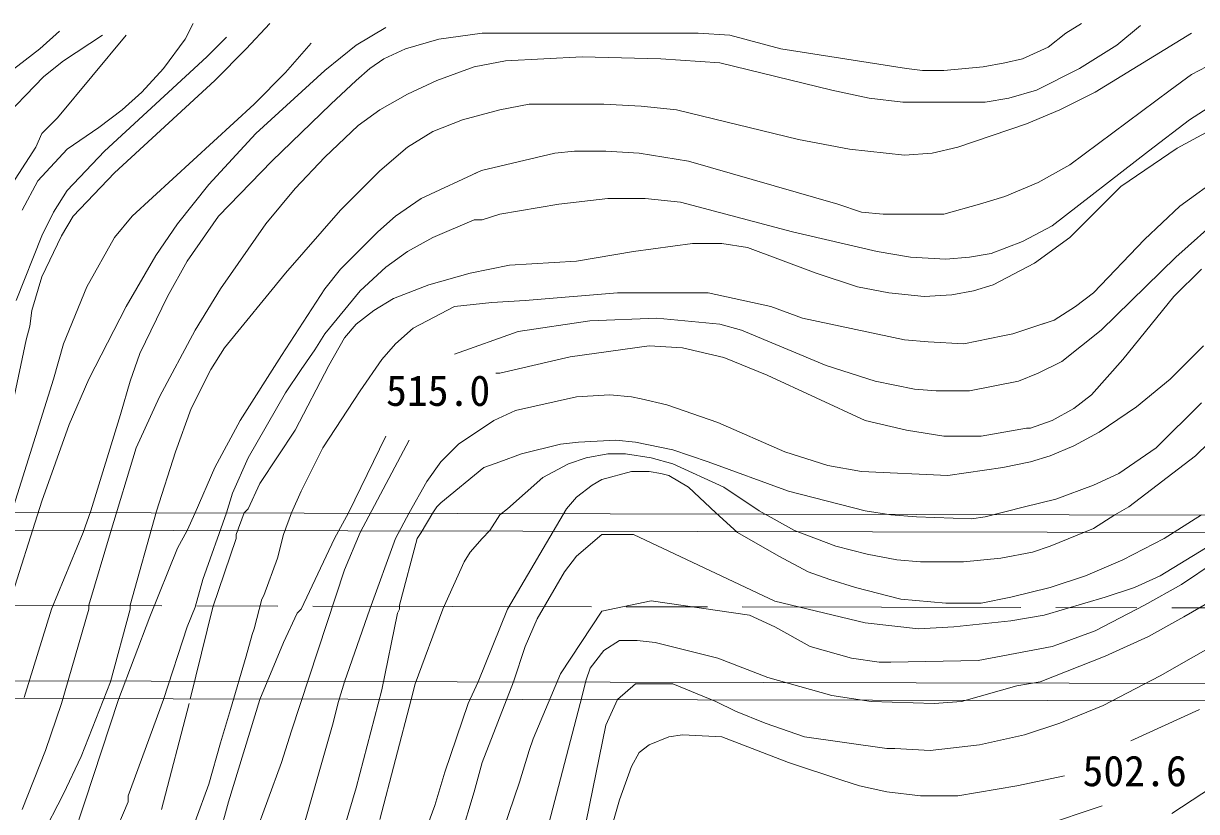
# Model space of a CAD drawing. Units: millimetres, scale not verified. Extents: x 40000 to 680000, y 20000 to 380000.
# Drawn here: x 91526 to 142054, y 269974 to 303925 of the extents above; entities that cross this region are included whole.
import ezdxf
from ezdxf.enums import TextEntityAlignment as Align

# ---------------------------------------------------------------- set-up
doc = ezdxf.new("R2010")
doc.units = ezdxf.units.MM
doc.header["$LTSCALE"] = 1000
doc.linetypes.add('CHAIN', pattern=[18.5, 12, -1.5, 3.5, -1.5])
doc.layers.add('M-BGD', color=7, linetype='Continuous', lineweight=13)
doc.layers.add('M-BMK', color=2, linetype='CHAIN', lineweight=13)
doc.styles.add('ＭＳ ゴシック', font='')
doc.styles.get('ＭＳ ゴシック').set_extended_font_data('MS Gothic')

msp = doc.modelspace()

# ---------------------------------------------------------------- linework, layer by layer
at = {"layer": 'M-BGD'}
for p, q in [((98494, 303248), (98832, 303925)), ((101118, 302825), (102134, 303925)), ((105860, 302994), (107130, 303756)), ((136424, 303502), (137102, 303925)), ((138626, 302994), (139642, 303841)), ((92228, 302825), (93075, 303587)), ((92990, 299861), (95954, 303417)), ((93244, 302317), (94938, 303417)), ((97562, 301978), (98494, 303248)), ((99425, 302486), (100272, 303333)), ((107976, 302825), (109416, 303248)), ((109416, 303248), (111278, 303502)), ((111278, 303502), (117967, 303502)), ((117967, 303502), (120592, 303502)), ((120592, 303502), (121946, 303417)), ((121946, 303417), (124148, 302825)), ((135662, 302909), (136424, 303502)), ((137694, 300962), (141843, 303502)), ((90450, 301470), (92228, 302825)), ((99764, 301470), (101118, 302825)), ((102812, 301809), (103912, 303079)), ((104505, 301893), (105860, 302994)), ((107045, 302401), (107976, 302825)), ((124148, 302825), (129566, 301978)), ((134562, 302401), (135662, 302909)), ((137017, 301978), (138626, 302994)), ((92398, 301639), (93244, 302317)), ((95022, 298422), (99425, 302486)), ((106452, 301978), (107045, 302401)), ((110940, 302063), (112294, 302317)), ((112294, 302317), (115596, 302486)), ((115596, 302486), (118983, 302401)), ((118983, 302401), (121523, 302232)), ((121523, 302232), (126349, 301047)), ((132868, 302063), (133800, 302232)), ((133800, 302232), (134562, 302401)), ((141843, 301724), (143452, 302571)), ((96631, 300962), (97562, 301978)), ((101457, 300454), (102812, 301809)), ((101542, 299184), (104505, 301893)), ((105860, 301470), (106452, 301978)), ((109331, 301470), (110940, 302063)), ((129566, 301978), (130244, 301893)), ((130244, 301893), (131175, 301893)), ((131175, 301893), (132868, 302063)), ((135154, 301047), (137017, 301978)), ((140912, 301047), (141843, 301724)), ((90196, 299353), (92398, 301639)), ((95446, 297491), (99764, 301470)), ((104759, 300454), (105860, 301470)), ((108061, 300877), (109331, 301470)), ((95784, 300200), (96631, 300962)), ((106876, 300200), (108061, 300877)), ((126349, 301047), (127958, 300708)), ((127958, 300708), (129397, 300539)), ((132953, 300539), (133969, 300708)), ((133969, 300708), (135154, 301047)), ((136170, 300200), (137694, 300962)), ((136594, 297829), (140912, 301047)), ((141758, 299777), (143198, 300708)), ((94768, 299438), (95784, 300200)), ((96208, 295628), (101457, 300454)), ((102219, 297999), (104759, 300454)), ((105944, 299523), (106876, 300200)), ((112040, 300200), (110432, 299777)), ((113310, 300454), (112040, 300200)), ((113310, 300454), (116528, 300454)), ((116528, 300454), (118136, 300369)), ((118136, 300369), (119660, 300200)), ((119660, 300200), (124910, 298930)), ((129397, 300539), (132022, 300539)), ((132022, 300539), (132953, 300539)), ((134731, 299607), (136170, 300200)), ((144552, 300369), (141219, 298558)), ((92313, 299184), (92990, 299861)), ((110432, 299777), (109162, 299269)), ((139980, 298422), (141758, 299777)), ((92059, 298591), (92313, 299184)), ((93414, 298507), (94768, 299438)), ((99510, 296983), (101542, 299184)), ((104505, 298168), (105944, 299523)), ((109162, 299269), (108061, 298591)), ((131768, 298591), (134731, 299607)), ((124910, 298930), (127111, 298507)), ((89688, 294951), (92059, 298591)), ((92144, 297152), (93414, 298507)), ((93414, 296729), (95022, 298422)), ((103235, 296813), (104505, 298168)), ((108061, 298591), (106876, 297575)), ((111252, 297589), (114411, 298337)), ((114411, 298337), (115258, 298422)), ((115258, 298422), (116612, 298422)), ((116612, 298422), (118052, 298337)), ((118052, 298337), (120168, 297999)), ((127111, 298507), (129482, 298253)), ((129482, 298253), (130667, 298337)), ((130667, 298337), (131768, 298591)), ((135832, 295205), (139980, 298422)), ((141219, 298558), (138795, 296898)), ((99933, 295628), (102219, 297999)), ((126603, 296136), (120168, 297999)), ((135239, 297067), (136594, 297829)), ((141335, 296051), (143536, 297660)), ((91466, 295882), (92144, 297152)), ((93668, 295628), (95446, 297491)), ((106876, 297575), (105182, 295882)), ((108654, 296390), (111252, 297589)), ((110855, 297406), (111024, 297491)), ((92821, 295797), (93414, 296729)), ((98155, 295289), (99510, 296983)), ((101965, 295289), (103235, 296813)), ((133800, 296475), (135239, 297067)), ((138795, 296898), (136594, 294697)), ((141166, 293850), (144637, 296983)), ((107553, 295628), (108654, 296390)), ((112040, 295713), (114580, 296136)), ((114580, 296136), (116697, 296390)), ((116697, 296390), (118306, 296390)), ((118306, 296390), (119830, 296221)), ((119830, 296221), (124656, 294951)), ((127619, 295797), (126603, 296136)), ((131175, 295713), (132699, 296136)), ((132699, 296136), (133800, 296475)), ((92313, 294781), (92821, 295797)), ((93160, 294781), (93668, 295628)), ((95446, 294697), (96208, 295628)), ((98578, 293681), (99933, 295628)), ((105182, 295882), (102812, 293173)), ((106791, 294951), (107553, 295628)), ((111278, 295459), (112040, 295713)), ((128550, 295713), (127619, 295797)), ((128550, 295713), (131175, 295713)), ((139811, 294612), (141335, 296051)), ((97224, 293935), (98155, 295289)), ((100018, 292495), (101965, 295289)), ((109162, 294697), (110940, 295459)), ((110940, 295459), (111278, 295459)), ((134562, 294527), (135832, 295205)), ((91212, 291987), (92313, 294781)), ((92313, 293003), (93160, 294781)), ((94260, 292580), (95446, 294697)), ((105182, 293342), (106791, 294951)), ((108061, 294104), (109162, 294697)), ((124656, 294951), (128296, 294104)), ((136594, 294697), (135070, 293596)), ((137610, 292326), (139811, 294612)), ((107130, 293427), (108061, 294104)), ((117798, 294104), (115342, 293681)), ((120338, 294443), (117798, 294104)), ((121608, 294443), (120338, 294443)), ((122708, 294273), (121608, 294443)), ((125672, 293173), (122708, 294273)), ((128296, 294104), (129736, 293850)), ((133207, 294019), (134562, 294527)), ((95954, 291733), (97224, 293935)), ((97732, 292157), (98578, 293681)), ((115342, 293681), (112464, 293511)), ((129736, 293850), (131260, 293765)), ((131260, 293765), (132276, 293850)), ((132276, 293850), (133207, 294019)), ((135070, 293596), (133292, 292665)), ((137948, 290717), (141166, 293850)), ((102812, 293173), (100187, 289955)), ((104505, 292495), (105182, 293342)), ((106029, 292411), (107130, 293427)), ((110770, 293173), (108992, 292665)), ((112464, 293511), (110770, 293173)), ((127450, 292580), (125672, 293173)), ((141081, 292157), (142266, 293342)), ((91890, 291564), (92313, 293003)), ((93244, 290125), (94260, 292580)), ((108992, 292665), (107468, 292072)), ((128804, 292326), (127450, 292580)), ((133292, 292665), (132445, 292411)), ((96546, 289701), (97732, 292157)), ((98917, 290717), (100018, 292495)), ((102642, 289617), (104505, 292495)), ((104505, 290548), (106029, 292411)), ((107468, 292072), (106622, 291564)), ((117120, 292326), (113141, 291987)), ((121015, 292326), (117120, 292326)), ((123724, 291733), (121015, 292326)), ((130328, 292157), (128804, 292326)), ((131514, 292241), (130328, 292157)), ((132445, 292411), (131514, 292241)), ((136848, 291733), (137610, 292326)), ((138880, 289447), (141081, 292157)), ((91805, 290887), (91890, 291564)), ((94345, 288601), (95954, 291733)), ((106622, 291564), (105860, 290971)), ((108315, 290802), (110093, 291733)), ((110093, 291733), (111702, 291903)), ((111702, 291903), (113141, 291987)), ((125079, 291225), (123724, 291733)), ((135916, 291141), (136848, 291733)), ((115921, 291110), (112828, 290650)), ((118814, 291225), (115921, 291110)), ((118814, 291225), (121523, 290971)), ((129482, 290294), (125079, 291225)), ((135408, 290971), (135916, 291141)), ((91805, 290887), (91636, 290294)), ((97393, 287839), (98917, 290717)), ((104082, 289871), (104505, 290548)), ((105860, 290971), (105352, 290379)), ((107553, 290125), (108315, 290802)), ((112828, 290650), (110098, 289684)), ((122454, 290717), (121523, 290971)), ((126095, 289193), (122454, 290717)), ((133715, 290463), (134138, 290548)), ((134138, 290548), (135527, 291011)), ((136255, 289363), (137948, 290717)), ((91636, 290294), (90450, 284706)), ((92821, 288601), (93244, 290125)), ((105352, 290379), (104674, 289193)), ((106960, 289447), (107553, 290125)), ((115075, 289563), (118475, 290040)), ((118475, 290040), (119914, 289955)), ((130498, 290209), (129482, 290294)), ((130498, 290209), (132037, 290126)), ((132037, 290126), (133715, 290463)), ((140912, 288601), (142351, 290040)), ((96123, 288516), (96546, 289701)), ((100187, 289955), (99594, 289024)), ((100864, 286823), (102642, 289617)), ((103489, 289024), (104082, 289871)), ((112040, 288855), (115075, 289563)), ((121692, 289532), (119914, 289955)), ((123555, 288770), (121692, 289532)), ((99594, 289024), (98748, 287331)), ((102812, 288008), (103489, 289024)), ((104674, 289193), (103235, 286399)), ((106029, 288093), (106960, 289447)), ((128212, 288516), (126095, 289193)), ((135239, 288855), (136255, 289363)), ((137525, 287923), (138880, 289447)), ((146076, 289278), (142012, 285299)), ((91043, 282928), (92821, 288601)), ((93498, 286653), (94345, 288601)), ((95700, 287077), (96123, 288516)), ((111871, 288855), (112040, 288855)), ((127788, 286823), (123555, 288770)), ((129905, 288177), (128212, 288516)), ((132276, 288093), (134392, 288516)), ((134392, 288516), (135239, 288855)), ((139472, 287415), (140912, 288601)), ((104420, 285637), (106029, 288093)), ((129905, 288177), (130836, 288093)), ((130836, 288093), (131006, 288093)), ((131006, 288093), (132276, 288093)), ((96377, 285637), (97393, 287839)), ((101203, 285214), (102812, 288008)), ((112718, 287246), (115342, 287839)), ((115342, 287839), (116782, 287923)), ((116782, 287923), (117713, 287839)), ((118136, 287754), (117713, 287839)), ((119237, 287500), (118136, 287754)), ((136763, 287331), (137525, 287923)), ((142266, 287585), (140319, 285637)), ((94430, 282928), (95700, 287077)), ((98748, 287331), (98070, 285468)), ((111786, 286823), (112718, 287246)), ((121438, 286738), (119237, 287500)), ((135832, 286823), (136763, 287331)), ((137864, 286315), (139472, 287415)), ((92313, 283351), (93498, 286653)), ((99764, 284791), (100864, 286823)), ((110262, 285807), (111786, 286823)), ((124317, 285468), (121438, 286738)), ((129566, 286399), (127788, 286823)), ((134900, 286484), (135832, 286823)), ((103235, 286399), (101711, 284113)), ((105521, 282843), (107130, 286145)), ((131175, 286145), (129566, 286399)), ((131175, 286145), (132530, 286145)), ((132530, 286145), (132784, 286145)), ((132784, 286145), (134731, 286484)), ((134731, 286484), (134900, 286484)), ((136763, 285722), (137864, 286315)), ((95276, 281997), (96377, 285637)), ((103489, 283775), (104420, 285637)), ((106029, 281997), (108146, 285976)), ((109500, 285045), (110262, 285807)), ((112972, 285383), (114665, 285807)), ((114665, 285807), (115427, 285891)), ((115427, 285891), (117036, 285976)), ((117036, 285976), (117882, 285891)), ((117882, 285891), (119491, 285553)), ((119491, 285553), (121015, 285045)), ((135747, 285299), (136763, 285722)), ((140319, 285637), (138710, 284537)), ((98070, 285468), (97254, 282918)), ((100526, 283690), (101203, 285214)), ((108908, 284198), (109500, 285045)), ((111363, 284791), (112040, 285045)), ((112040, 285045), (112972, 285383)), ((115766, 285214), (115004, 284960)), ((116697, 285383), (115766, 285214)), ((117459, 285383), (116697, 285383)), ((118560, 285214), (117459, 285383)), ((119491, 284960), (118560, 285214)), ((121015, 285045), (124486, 283775)), ((126180, 284875), (124317, 285468)), ((133715, 284791), (134900, 285045)), ((134900, 285045), (135747, 285299)), ((142012, 285299), (139134, 283097)), ((98917, 282843), (99764, 284791)), ((109500, 283267), (111363, 284791)), ((115004, 284960), (113903, 284367)), ((117713, 284621), (116443, 284283)), ((118475, 284621), (117713, 284621)), ((118983, 284537), (118475, 284621)), ((119322, 284452), (118983, 284537)), ((121692, 283944), (119491, 284960)), ((127619, 284621), (126180, 284875)), ((131344, 284452), (127619, 284621)), ((131344, 284452), (133715, 284791)), ((138710, 284537), (137610, 284029)), ((101711, 284113), (101203, 283013)), ((108146, 282843), (108908, 284198)), ((113903, 284367), (112379, 283013)), ((116020, 284029), (115342, 283521)), ((116443, 284283), (116020, 284029)), ((120168, 283944), (119322, 284452)), ((137610, 284029), (136001, 283436)), ((100272, 282843), (100526, 283690)), ((103066, 282843), (103489, 283775)), ((115342, 283521), (114919, 283013)), ((121354, 282843), (120168, 283944)), ((123216, 282928), (121692, 283944)), ((124486, 283775), (127788, 282928)), ((90874, 278779), (92313, 283351)), ((101203, 283013), (101034, 282843)), ((109162, 282843), (109331, 283097)), ((109331, 283097), (109500, 283267)), ((112379, 283013), (112040, 282759)), ((112379, 278695), (114919, 283013)), ((132953, 282674), (134646, 283097)), ((136001, 283436), (134646, 283097)), ((139134, 283097), (138541, 282759)), ((66969, 282898), (167950, 282695)), ((94091, 281997), (94430, 282928)), ((96123, 278864), (97254, 282918)), ((98578, 282081), (98917, 282843)), ((99256, 279965), (100272, 282843)), ((101034, 282843), (100695, 281912)), ((102727, 281912), (103066, 282843)), ((104928, 281743), (105521, 282843)), ((107553, 281743), (108146, 282843)), ((108654, 281997), (109162, 282843)), ((112040, 282759), (111617, 282081)), ((122285, 281997), (121354, 282843)), ((124740, 282081), (123216, 282928)), ((127788, 282928), (128889, 282759)), ((128889, 282759), (129990, 282674)), ((129990, 282674), (132360, 282589)), ((132360, 282589), (132953, 282674)), ((138541, 282759), (137610, 282166)), ((140658, 281743), (142266, 282759)), ((66969, 282148), (167948, 281945)), ((92736, 278695), (94091, 281997)), ((94345, 278864), (95276, 281997)), ((98155, 281319), (98578, 282081)), ((105352, 280388), (106029, 281997)), ((108484, 281743), (108654, 281997)), ((111278, 281743), (111617, 282081)), ((124063, 280981), (122285, 281997)), ((126518, 281404), (124740, 282081)), ((137610, 282166), (135747, 281404)), ((100695, 281743), (99679, 278779)), ((100695, 281912), (100695, 281743)), ((102473, 280896), (102727, 281912)), ((103489, 278695), (104928, 281743)), ((106452, 278695), (107553, 281743)), ((107722, 278864), (108484, 281743)), ((110770, 281150), (111278, 281743)), ((115342, 280981), (116443, 281912)), ((117798, 281912), (116443, 281912)), ((123894, 279033), (117798, 281912)), ((138880, 280811), (140658, 281743)), ((96970, 278356), (98155, 281319)), ((110516, 280727), (110770, 281150)), ((114834, 280303), (115342, 280981)), ((125333, 280303), (124063, 280981)), ((127873, 281065), (126518, 281404)), ((129143, 280811), (127873, 281065)), ((134985, 281150), (133630, 280896)), ((135747, 281404), (134985, 281150)), ((140488, 280134), (142436, 281319)), ((101880, 279287), (102473, 280896)), ((109585, 278695), (110516, 280727)), ((130159, 280727), (129143, 280811)), ((132022, 280727), (130159, 280727)), ((133630, 280896), (132022, 280727)), ((137271, 280134), (138880, 280811)), ((141408, 279749), (142859, 280727)), ((98917, 278779), (99256, 279965)), ((103066, 273445), (105352, 280388)), ((113649, 278271), (114834, 280303)), ((126264, 279965), (125333, 280303)), ((127365, 279626), (126264, 279965)), ((135747, 279626), (137271, 280134)), ((139388, 279626), (140488, 280134)), ((129312, 279118), (127365, 279626)), ((134054, 279203), (135747, 279626)), ((138118, 279203), (139388, 279626)), ((141408, 279749), (139811, 278864)), ((101457, 277848), (101796, 279118)), ((101796, 279118), (101880, 279287)), ((116443, 278610), (118561, 279053)), ((122793, 278441), (118561, 279053)), ((127788, 278102), (123894, 279033)), ((131260, 278949), (129312, 279118)), ((132784, 278949), (131260, 278949)), ((134054, 279203), (132784, 278949)), ((135493, 278441), (138118, 279203)), ((142520, 278949), (141504, 278356)), ((91551, 274885), (92736, 278695)), ((93160, 274631), (94345, 278695)), ((94345, 278695), (94345, 278864)), ((95276, 275562), (96123, 278695)), ((96123, 278695), (96123, 278864)), ((98578, 277933), (98917, 278779)), ((99679, 278779), (98708, 274814)), ((102727, 277255), (103320, 278525)), ((103320, 278525), (103489, 278695)), ((105352, 275562), (106452, 278695)), ((106960, 275223), (107638, 278525)), ((107638, 278525), (107722, 278695)), ((107722, 278695), (107722, 278864)), ((108400, 275477), (109585, 278695)), ((111109, 275562), (112379, 278695)), ((114665, 275901), (116443, 278610)), ((123894, 277933), (122793, 278441)), ((134054, 278187), (135493, 278441)), ((137694, 277763), (139811, 278864)), ((95615, 274800), (96970, 278356)), ((97562, 274800), (98578, 277933)), ((113141, 277086), (113649, 278271)), ((125418, 277086), (123894, 277933)), ((130074, 277848), (127788, 278102)), ((130074, 277848), (131598, 277933)), ((131598, 277933), (134054, 278187)), ((139980, 277509), (141504, 278356)), ((101118, 276663), (101372, 277594)), ((101372, 277594), (101457, 277848)), ((136086, 277171), (137694, 277763)), ((138118, 276663), (139980, 277509)), ((140488, 275816), (143282, 277425)), ((101711, 274800), (102727, 277255)), ((112633, 275562), (113141, 277086)), ((115935, 276155), (116528, 276917)), ((116528, 276917), (117205, 277340)), ((117205, 277340), (117967, 277340)), ((117967, 277340), (118729, 277255)), ((118729, 277255), (121438, 276578)), ((127196, 276578), (125418, 277086)), ((132644, 276484), (135832, 277086)), ((135832, 277086), (136086, 277171)), ((100441, 274377), (101118, 276663)), ((121438, 276578), (123587, 275749)), ((128381, 276409), (127196, 276578)), ((128381, 276409), (128889, 276409)), ((128889, 276409), (132644, 276484)), ((135324, 275562), (138118, 276663)), ((113480, 273107), (114665, 275901)), ((115766, 275647), (115935, 276155)), ((66969, 275648), (167937, 275445)), ((94006, 272345), (95276, 275562)), ((105098, 274715), (105352, 275562)), ((108230, 274800), (108400, 275477)), ((110686, 274631), (111109, 275562)), ((111278, 272091), (112633, 275562)), ((115512, 274631), (115766, 275647)), ((117120, 274800), (117882, 275477)), ((119491, 275477), (117882, 275477)), ((121354, 274715), (119491, 275477)), ((126349, 274969), (123587, 275749)), ((134308, 275393), (131937, 274715)), ((134308, 275393), (135324, 275562)), ((138033, 274546), (140488, 275816)), ((66969, 274898), (167936, 274695)), ((105860, 270990), (106960, 275223)), ((128042, 274715), (126349, 274969)), ((92482, 272599), (93160, 274631)), ((94176, 270397), (95615, 274800)), ((96038, 270651), (97562, 274800)), ((97478, 270059), (98663, 274631)), ((100018, 272937), (100441, 274377)), ((100356, 270397), (101711, 274800)), ((104844, 273699), (105098, 274715)), ((106876, 269635), (108230, 274800)), ((109670, 271667), (110686, 274631)), ((114072, 269127), (115512, 274631)), ((116612, 273699), (117120, 274800)), ((122200, 274292), (121354, 274715)), ((130752, 274631), (128042, 274715)), ((131937, 274715), (130752, 274631)), ((137017, 274123), (138033, 274546)), ((139218, 273022), (142182, 274377)), ((123470, 273784), (122200, 274292)), ((136170, 273784), (137017, 274123)), ((140996, 269889), (147262, 274038)), ((102642, 272091), (103066, 273445)), ((104844, 273699), (103235, 268111)), ((115766, 269551), (116612, 273699)), ((125164, 273191), (123470, 273784)), ((134646, 273276), (136170, 273784)), ((99510, 271159), (100018, 272937)), ((113310, 272599), (113480, 273107)), ((118052, 272514), (118475, 272853)), ((118475, 272853), (119322, 273191)), ((119322, 273191), (119914, 273276)), ((119914, 273276), (121608, 273191)), ((124486, 272091), (121608, 273191)), ((128720, 272683), (125164, 273191)), ((130582, 272599), (132699, 272853)), ((132699, 272853), (134646, 273276)), ((91466, 270059), (92482, 272599)), ((112887, 271244), (113310, 272599)), ((117713, 271921), (118052, 272514)), ((128720, 272683), (129058, 272683)), ((129058, 272683), (130582, 272599)), ((93244, 270736), (94006, 272345)), ((102642, 272091), (101457, 268873)), ((110940, 270821), (111278, 272091)), ((117205, 270482), (117713, 271921)), ((126772, 271329), (124486, 272091)), ((109246, 270228), (109670, 271667)), ((134308, 271075), (136366, 271506)), ((98917, 269551), (99510, 271159)), ((104420, 266164), (105860, 270990)), ((112210, 269212), (112887, 271244)), ((127534, 271075), (126772, 271329)), ((128720, 270821), (127534, 271075)), ((131768, 270651), (134308, 271075)), ((91720, 267773), (93244, 270736)), ((93244, 267603), (94176, 270397)), ((95276, 268619), (96038, 270397)), ((96038, 270397), (96038, 270651)), ((99594, 267603), (100356, 270397)), ((110008, 267773), (110940, 270821)), ((116697, 268704), (117205, 270482)), ((130159, 270651), (128720, 270821)), ((130159, 270651), (131768, 270651)), ((107807, 266418), (109246, 270228)), ((135336, 269330), (137994, 270217))]:
    msp.add_line(p, q, dxfattribs=at)
at = {"layer": 'M-BMK'}
msp.add_line((66990, 278898), (167943, 278695), dxfattribs=at)

# ---------------------------------------------------------------- texts
at = {"layer": 'M-BGD', "style": 'ＭＳ ゴシック'}
for s, p in [('515.0', (107143, 287053)), ('502.6', (137143, 270670))]:
    msp.add_text(s, height=1320, dxfattribs=at).set_placement(p, align=Align.BOTTOM_LEFT)

doc.saveas('drawing.dxf')
